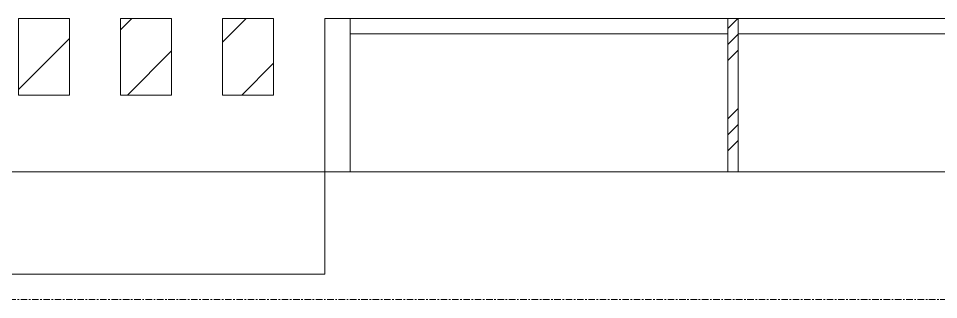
# Model space of a CAD drawing. Header units: millimetres. Extents: x 147592 to 200208, y -27981 to 8299.
# Drawn here: x 174050 to 175853, y 0 to 550 of the extents above; entities that cross this region are included whole.
import ezdxf

# ---------------------------------------------------------------- set-up
doc = ezdxf.new("R2010")
doc.units = ezdxf.units.MM
doc.linetypes.add('轴网线', pattern=[22.24, 12.7, -3.18, 3.18, -3.18])
doc.layers.add('A-FLOR-____-OTLN', color=7, linetype='Continuous', lineweight=13, true_color=0x007f00)
for name, color, linetype, lineweight in [('A-GLAZ-CWMG-MCUT', 7, 'Continuous', 13), ('A-GLAZ-CWMG-OTLN', 7, 'Continuous', 5), ('A-WALL-____-MCUT', 7, 'Continuous', 13), ('S-GRID-____-OTLN', 7, 'Continuous', 5)]:
    doc.layers.add(name, color=color, linetype=linetype, lineweight=lineweight)

# ---------------------------------------------------------------- blocks, each defined once
blk = doc.blocks.new('矩形竖梃 - 100_100mm 木色铝方通-V182-三层给排水_消防平面图')
at = {"layer": 'A-GLAZ-CWMG-OTLN', "true_color": 0x515151}
h = blk.add_hatch(dxfattribs=at)
h.set_pattern_fill('FP_168', color=251, style=0, pattern_type=2)
h.set_pattern_definition([(315, (-174100.01, 549.98), (70.71068, 70.71068), [])])
h.paths.add_polyline_path([(50, 150), (50, 0), (-50, 0), (-50, 150)], flags=0)
at = {"layer": 'A-GLAZ-CWMG-MCUT', "color": 251, "lineweight": 5, "true_color": 0x515151}
for p, q in [((-50, 150), (50, 150)), ((-50, 0), (-50, 150)), ((50, 150), (50, 0)), ((50, 0), (-50, 0))]:
    blk.add_line(p, q, dxfattribs=at)
blk = doc.blocks.new('矩形竖梃 - 50_300mm 长方形-V183-三层给排水_消防平面图')
at = {"layer": 'A-GLAZ-CWMG-MCUT', "color": 251, "lineweight": 5, "true_color": 0x515151}
for p, q in [((-50, 0), (0, 0)), ((-50, -300), (-50, 0)), ((0, 0), (0, -300)), ((0, -300), (-50, -300))]:
    blk.add_line(p, q, dxfattribs=at)
blk = doc.blocks.new('矩形竖梃 - 30mm 正方形-2021428-三层给排水_消防平面图')
at = {"layer": 'A-GLAZ-CWMG-OTLN', "color": 251, "true_color": 0x515151}
for p, q in [((175460, 550), (176150, 550)), ((176150, 520), (175460, 520))]:
    blk.add_line(p, q, dxfattribs=at)
blk = doc.blocks.new('矩形竖梃 - 30mm 正方形-2021431-三层给排水_消防平面图')
at = {"layer": 'A-GLAZ-CWMG-OTLN', "color": 251, "true_color": 0x515151}
for p, q in [((174700, 550), (175440, 550)), ((175440, 520), (174700, 520))]:
    blk.add_line(p, q, dxfattribs=at)
blk = doc.blocks.new('矩形竖梃 - TJ隐框 20_250-1986374-三层给排水_消防平面图')
at = {"layer": 'A-GLAZ-CWMG-OTLN', "true_color": 0x515151}
h = blk.add_hatch(dxfattribs=at)
h.set_pattern_fill('FP_170', color=251, style=0, pattern_type=2)
h.set_pattern_definition([(135, (175450.01, -549.98), (-88.38835, -88.38835), []), (135, (175418.76, -549.98), (-176.776695, 1e-14), []), (135, (175481.26, -549.98), (-176.776695, 1e-14), [])])
h.paths.add_polyline_path([(-10, -300), (-10, 0), (10, 0), (10, -300)], flags=0)
at = {"layer": 'A-GLAZ-CWMG-MCUT', "color": 251, "lineweight": 5, "true_color": 0x515151}
for p, q in [((-10, 0), (10, 0)), ((-10, -300), (-10, 0)), ((10, 0), (10, -300)), ((10, -300), (-10, -300))]:
    blk.add_line(p, q, dxfattribs=at)
blk = doc.blocks.new('矩形竖梃 - 100_100mm 木色铝方通-V190-三层给排水_消防平面图')
at = {"layer": 'A-GLAZ-CWMG-OTLN', "true_color": 0x515151}
h = blk.add_hatch(dxfattribs=at)
h.set_pattern_fill('FP_171', color=251, style=0, pattern_type=2)
h.set_pattern_definition([(315, (-174300.01, 549.98), (70.71068, 70.71068), [])])
h.paths.add_polyline_path([(50, 150), (50, 0), (-50, 0), (-50, 150)], flags=0)
at = {"layer": 'A-GLAZ-CWMG-MCUT', "color": 251, "lineweight": 5, "true_color": 0x515151}
for p, q in [((-50, 150), (50, 150)), ((-50, 0), (-50, 150)), ((50, 150), (50, 0)), ((50, 0), (-50, 0))]:
    blk.add_line(p, q, dxfattribs=at)
blk = doc.blocks.new('矩形竖梃 - 100_100mm 木色铝方通-V191-三层给排水_消防平面图')
at = {"layer": 'A-GLAZ-CWMG-OTLN', "true_color": 0x515151}
h = blk.add_hatch(dxfattribs=at)
h.set_pattern_fill('FP_172', color=251, style=0, pattern_type=2)
h.set_pattern_definition([(315, (-174500.01, 549.98), (70.71068, 70.71068), [])])
h.paths.add_polyline_path([(50, 150), (50, 0), (-50, 0), (-50, 150)], flags=0)
at = {"layer": 'A-GLAZ-CWMG-MCUT', "color": 251, "lineweight": 5, "true_color": 0x515151}
for p, q in [((-50, 150), (50, 150)), ((-50, 0), (-50, 150)), ((50, 150), (50, 0)), ((50, 0), (-50, 0))]:
    blk.add_line(p, q, dxfattribs=at)
blk = doc.blocks.new('YXQH_AR_B9-20_rvt-1-三层给排水_消防平面图')
at = {"layer": 'A-FLOR-____-OTLN', "color": 95, "lineweight": 5, "true_color": 0x51a751}
for p, q in [((175440, 250), (174700, 250)), ((176150, 250), (175460, 250))]:
    blk.add_line(p, q, dxfattribs=at)
at = {"layer": 'A-WALL-____-MCUT', "color": 251, "lineweight": 5, "true_color": 0x515151}
for p, q in [((174650, 250), (173175, 250)), ((174650, 50), (174650, 250)), ((173950, 50), (174650, 50))]:
    blk.add_line(p, q, dxfattribs=at)
at = {"layer": 'S-GRID-____-OTLN', "color": 173, "linetype": '轴网线', "true_color": 0x5151ff}
blk.add_line((199020.5, 0), (148525.8, 0), dxfattribs=at)
at = {"color": 251, "lineweight": 5, "true_color": 0x515151, "extrusion": (0, 0, -1), "rotation": 180}
for name, p in [('矩形竖梃 - 100_100mm 木色铝方通-V182-三层给排水_消防平面图', (-174100, 550)), ('矩形竖梃 - 100_100mm 木色铝方通-V190-三层给排水_消防平面图', (-174300, 550)), ('矩形竖梃 - 100_100mm 木色铝方通-V191-三层给排水_消防平面图', (-174500, 550))]:
    blk.add_blockref(name, p, dxfattribs=at)
at = {"color": 251, "lineweight": 5, "true_color": 0x515151, "extrusion": (0, 0, -1)}
for name, p in [('矩形竖梃 - 50_300mm 长方形-V183-三层给排水_消防平面图', (-174650, 550)), ('矩形竖梃 - TJ隐框 20_250-1986374-三层给排水_消防平面图', (-175450, 550))]:
    blk.add_blockref(name, p, dxfattribs=at)
at = {"color": 251, "lineweight": 5, "true_color": 0x515151}
for name in ['矩形竖梃 - 30mm 正方形-2021431-三层给排水_消防平面图', '矩形竖梃 - 30mm 正方形-2021428-三层给排水_消防平面图']:
    blk.add_blockref(name, (0, 0), dxfattribs=at)

msp = doc.modelspace()

# ---------------------------------------------------------------- block references
at = {"lineweight": 5}
msp.add_blockref('YXQH_AR_B9-20_rvt-1-三层给排水_消防平面图', (0, 0), dxfattribs=at)

doc.saveas('drawing.dxf')
